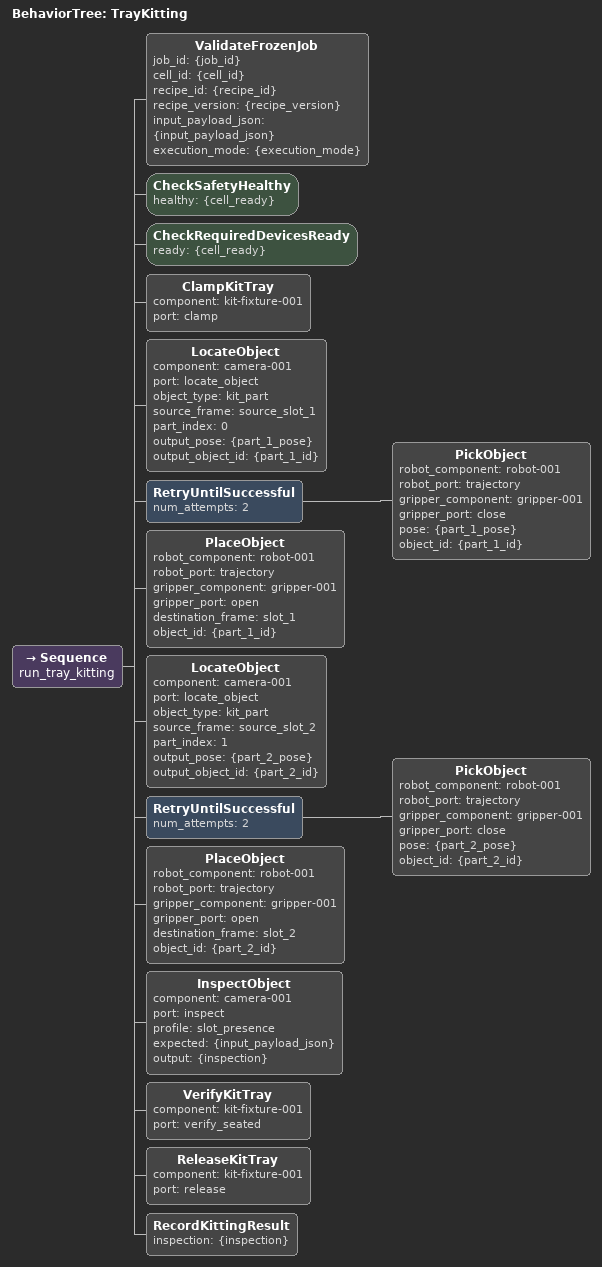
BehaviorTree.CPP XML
<root BTCPP_format="4" main_tree_to_execute="TrayKitting">
  <BehaviorTree ID="TrayKitting">
    <Sequence name="run_tray_kitting">
      <ValidateFrozenJob
        job_id="{job_id}"
        cell_id="{cell_id}"
        recipe_id="{recipe_id}"
        recipe_version="{recipe_version}"
        input_payload_json="{input_payload_json}"
        execution_mode="{execution_mode}"/>
      <CheckSafetyHealthy healthy="{cell_ready}"/>
      <CheckRequiredDevicesReady ready="{cell_ready}"/>
      <ClampKitTray component="kit-fixture-001" port="clamp"/>
      <LocateObject
        component="camera-001"
        port="locate_object"
        object_type="kit_part"
        source_frame="source_slot_1"
        part_index="0"
        output_pose="{part_1_pose}"
        output_object_id="{part_1_id}"/>
      <RetryUntilSuccessful num_attempts="2">
        <PickObject
          robot_component="robot-001"
          robot_port="trajectory"
          gripper_component="gripper-001"
          gripper_port="close"
          pose="{part_1_pose}"
          object_id="{part_1_id}"/>
      </RetryUntilSuccessful>
      <PlaceObject
        robot_component="robot-001"
        robot_port="trajectory"
        gripper_component="gripper-001"
        gripper_port="open"
        destination_frame="slot_1"
        object_id="{part_1_id}"/>
      <LocateObject
        component="camera-001"
        port="locate_object"
        object_type="kit_part"
        source_frame="source_slot_2"
        part_index="1"
        output_pose="{part_2_pose}"
        output_object_id="{part_2_id}"/>
      <RetryUntilSuccessful num_attempts="2">
        <PickObject
          robot_component="robot-001"
          robot_port="trajectory"
          gripper_component="gripper-001"
          gripper_port="close"
          pose="{part_2_pose}"
          object_id="{part_2_id}"/>
      </RetryUntilSuccessful>
      <PlaceObject
        robot_component="robot-001"
        robot_port="trajectory"
        gripper_component="gripper-001"
        gripper_port="open"
        destination_frame="slot_2"
        object_id="{part_2_id}"/>
      <InspectObject
        component="camera-001"
        port="inspect"
        profile="slot_presence"
        expected="{input_payload_json}"
        output="{inspection}"/>
      <VerifyKitTray component="kit-fixture-001" port="verify_seated"/>
      <ReleaseKitTray component="kit-fixture-001" port="release"/>
      <RecordKittingResult inspection="{inspection}"/>
    </Sequence>
  </BehaviorTree>
</root>
